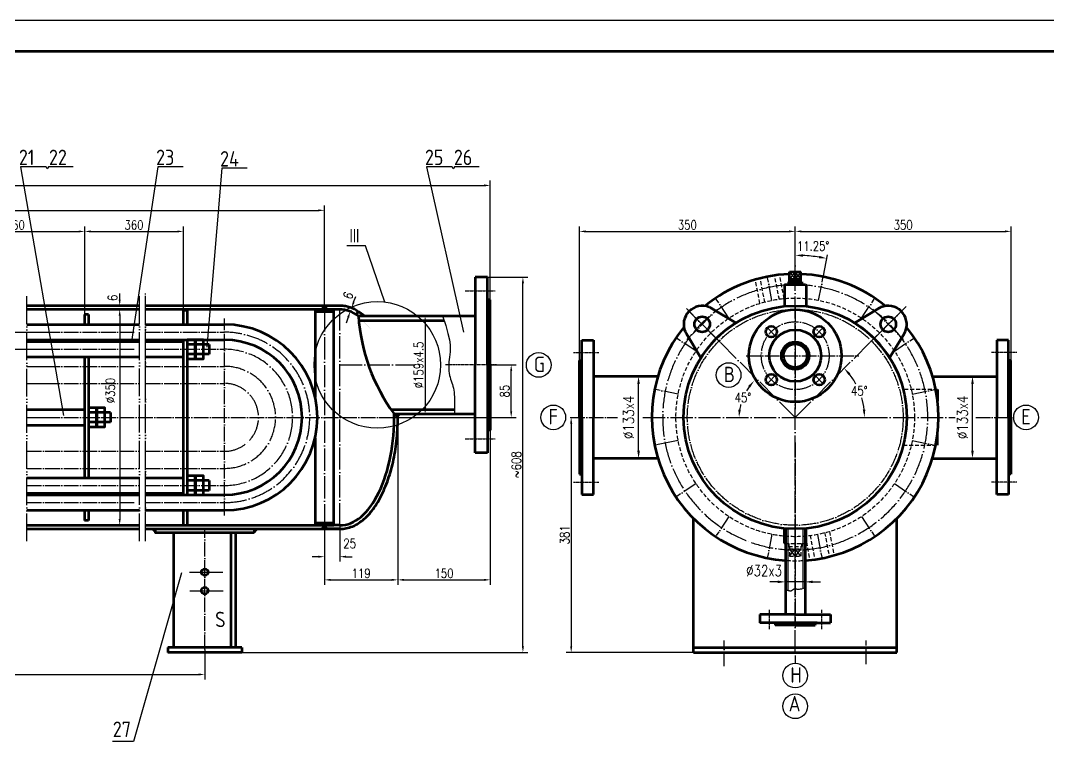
# Model space of a CAD drawing. Header units: millimetres. Extents: x -918 to 12145, y -17246 to 1103.
# Drawn here: x 653 to 2320, y -66 to 1103 of the extents above; entities that cross this region are included whole.
import ezdxf

# ---------------------------------------------------------------- set-up
doc = ezdxf.new("R2010")
doc.units = ezdxf.units.MM
for name, pattern in [('ACAD_ISO04W100', [30, 24, -3, 0, -3]), ('CENTER', [2, 1.25, -0.25, 0.25, -0.25]), ('DASHED2', [9.525, 6.35, -3.175]), ('DIVIDE-M', [39, 30, -3, 0, -3, 0, -3]), ('PHANTOM', [2.5, 1.25, -0.25, 0.25, -0.25, 0.25, -0.25]), ('PHANTOM2', [1.25, 0.625, -0.125, 0.125, -0.125, 0.125, -0.125])]:
    doc.linetypes.add(name, pattern=pattern)
for name, color, linetype in [('1轮廓实线层', 7, 'Continuous'), ('2细线层', 4, 'Continuous'), ('3中心线层', 1, 'CENTER'), ('7标注层', 4, 'Continuous'), ('9双点划线层', 6, 'PHANTOM'), ('中心线', 1, 'ACAD_ISO04W100'), ('标注', 4, 'Continuous'), ('细实线', 3, 'Continuous'), ('细虚线', 6, 'DASHED2')]:
    doc.layers.add(name, color=color, linetype=linetype)
for name, color, linetype, lineweight in [('中粗线', 7, 'Continuous', 60), ('双点划线', 6, 'PHANTOM2', 25), ('粗实线', 7, 'Continuous', 60)]:
    doc.layers.add(name, color=color, linetype=linetype, lineweight=lineweight)
doc.styles.get("Standard").update_dxf_attribs({"font": 'gbenor.shx', "width": 0.707, "bigfont": 'gbcbig.shx'})
doc.styles.add('TH_GBDIM', font='romans.shx', dxfattribs={"width": 0.8, "bigfont": 'gbcbig.shx'})
doc.dimstyles.new('TH_GBDIM', dxfattribs={"dimtxt": 3.5, "dimasz": 2.5, "dimexe": 2, "dimexo": 0, "dimgap": 1.5, "dimtad": 1, "dimdec": 1, "dimdsep": 46, "dimtxsty": 'TH_GBDIM', "dimcen": 2.5, "dimclrd": 130, "dimclre": 130, "dimclrt": 3, "dimadec": 0, "dimazin": 0, "dimtfac": 0.714286, "dimtdec": 1, "dimtmove": 0, "dimatfit": 3, "dimfxl": 0, "dimtzin": 0, "dimlwd": -1, "dimlwe": -1, "dimarcsym": 0})
doc.dimstyles.new('副本 (2) ISO-25', dxfattribs={"dimscale": 5, "dimtxt": 3, "dimasz": 2.5, "dimexe": 1.25, "dimexo": 0.625, "dimtad": 1, "dimtih": 1, "dimtoh": 1, "dimlfac": -5, "dimdsep": 46, "dimtxsty": 'TH_GBDIM', "dimcen": 2.5, "dimclrd": 256, "dimazin": 0, "dimtfac": 1, "dimtmove": 0, "dimatfit": 3, "dimldrblk": 'NONE', "dimfxl": 0, "dimfrac": 2, "dimlwd": -1, "dimarcsym": 0})
doc.dimstyles.new('副本 (2)ISO-25', dxfattribs={"dimtxt": 15, "dimasz": 10, "dimexe": 8, "dimexo": 0, "dimgap": 3, "dimtad": 1, "dimdec": 1, "dimrnd": 0.005, "dimdsep": 46, "dimtxsty": 'TH_GBDIM', "dimcen": 2.5, "dimadec": 0, "dimazin": 0, "dimtfac": 1, "dimtdec": 1, "dimtofl": 0, "dimtmove": 2, "dimatfit": 2, "dimfxl": 0, "dimarcsym": 0})

# ---------------------------------------------------------------- blocks, each defined once
blk = doc.blocks.new('*D137')
at = {"layer": '细实线', "color": 0, "lineweight": -2}
for p, q in [((1294.6, 624.4), (1317.4, 624.4)), ((1309.4, 614.4), (1309.4, 475.4)), ((1294.6, 465.4), (1317.4, 465.4))]:
    blk.add_line(p, q, dxfattribs=at)
at = {"layer": '细实线', "color": 0}
for points in [[(1307.7, 614.4), (1311.1, 614.4), (1309.4, 624.4)], [(1307.7, 475.4), (1311.1, 475.4), (1309.4, 465.4)]]:
    blk.add_solid(points, dxfattribs=at)
at = {"layer": '细实线', "color": 0, "insert": (1298.8, 544.9), "char_height": 15, "attachment_point": 5, "rotation": 90, "style": 'TH_GBDIM'}
blk.add_mtext('%%c159x4.5', dxfattribs=at)
blk = doc.blocks.new('*D138')
at = {"layer": '细实线', "color": 0, "lineweight": -2}
for p, q in [((1415.1, 452.9), (1415.1, 188.5)), ((1265.1, 404.2), (1265.1, 188.5)), ((1275.1, 196.5), (1405.1, 196.5))]:
    blk.add_line(p, q, dxfattribs=at)
at = {"layer": '细实线', "color": 0}
for points in [[(1275.1, 198.1), (1275.1, 194.8), (1265.1, 196.5)], [(1405.1, 198.1), (1405.1, 194.8), (1415.1, 196.5)]]:
    blk.add_solid(points, dxfattribs=at)
at = {"layer": '细实线', "color": 0, "insert": (1340.1, 207), "char_height": 15, "attachment_point": 5, "style": 'TH_GBDIM'}
blk.add_mtext('150', dxfattribs=at)
blk = doc.blocks.new('*D139')
at = {"layer": '细实线', "color": 0, "lineweight": -2}
for p, q in [((1265.1, 459.9), (1265.1, 188.5)), ((1146.1, 284.9), (1146.1, 188.5)), ((1156.1, 196.5), (1255.1, 196.5))]:
    blk.add_line(p, q, dxfattribs=at)
at = {"layer": '细实线', "color": 0}
for points in [[(1156.1, 198.1), (1156.1, 194.8), (1146.1, 196.5)], [(1255.1, 198.1), (1255.1, 194.8), (1265.1, 196.5)]]:
    blk.add_solid(points, dxfattribs=at)
at = {"layer": '细实线', "color": 0, "insert": (1205.6, 207), "char_height": 15, "attachment_point": 5, "style": 'TH_GBDIM'}
blk.add_mtext('119', dxfattribs=at)
blk = doc.blocks.new('*D140')
at = {"layer": '细实线', "color": 0, "lineweight": -2}
for p, q in [((1146.1, 284.9), (1146.1, 226)), ((1171.1, 284.9), (1171.1, 226)), ((1136.1, 234), (1126.1, 234)), ((1181.1, 234), (1191.1, 234))]:
    blk.add_line(p, q, dxfattribs=at)
at = {"layer": '细实线', "color": 0}
for points in [[(1136.1, 235.7), (1136.1, 232.3), (1146.1, 234)], [(1181.1, 235.7), (1181.1, 232.3), (1171.1, 234)]]:
    blk.add_solid(points, dxfattribs=at)
at = {"layer": '细实线', "color": 0, "insert": (1186.9, 255.4), "char_height": 15, "attachment_point": 5, "style": 'TH_GBDIM'}
blk.add_mtext('25', dxfattribs=at)
blk = doc.blocks.new('*D146')
at = {"layer": '细实线', "color": 0, "lineweight": -2}
for p, q in [((549, 633.7), (549, 769.4)), ((757.2, 626.9), (757.2, 769.4)), ((559, 761.4), (747.2, 761.4))]:
    blk.add_line(p, q, dxfattribs=at)
at = {"layer": '细实线', "color": 0}
for points in [[(559, 763), (559, 759.7), (549, 761.4)], [(747.2, 763), (747.2, 759.7), (757.2, 761.4)]]:
    blk.add_solid(points, dxfattribs=at)
at = {"layer": '细实线', "color": 0, "insert": (644.6, 771.9), "char_height": 15, "attachment_point": 5, "style": 'TH_GBDIM'}
blk.add_mtext('360', dxfattribs=at)
blk = doc.blocks.new('*D147')
at = {"layer": '细实线', "color": 0, "lineweight": -2}
for p, q in [((757.2, 626.9), (757.2, 769.4)), ((917.2, 633.7), (917.2, 769.4)), ((767.2, 761.4), (907.2, 761.4))]:
    blk.add_line(p, q, dxfattribs=at)
at = {"layer": '细实线', "color": 0}
for points in [[(767.2, 763), (767.2, 759.7), (757.2, 761.4)], [(907.2, 763), (907.2, 759.7), (917.2, 761.4)]]:
    blk.add_solid(points, dxfattribs=at)
at = {"layer": '细实线', "color": 0, "insert": (837.2, 771.9), "char_height": 15, "attachment_point": 5, "style": 'TH_GBDIM'}
blk.add_mtext('360', dxfattribs=at)
blk = doc.blocks.new('*D150')
at = {"layer": '细实线', "color": 0, "lineweight": -2}
for p, q in [((1909.7, 761.5), (1909.7, 769.5)), ((2259.7, 551.9), (2259.7, 769.5)), ((1919.7, 761.5), (2249.7, 761.5))]:
    blk.add_line(p, q, dxfattribs=at)
at = {"layer": '细实线', "color": 0}
for points in [[(1919.7, 763.1), (1919.7, 759.8), (1909.7, 761.5)], [(2249.7, 763.1), (2249.7, 759.8), (2259.7, 761.5)]]:
    blk.add_solid(points, dxfattribs=at)
at = {"layer": '细实线', "color": 0, "insert": (2084.7, 772), "char_height": 15, "attachment_point": 5, "style": 'TH_GBDIM'}
blk.add_mtext('350', dxfattribs=at)
blk = doc.blocks.new('*D152')
at = {"layer": '标注', "color": 0, "lineweight": -2}
for p, q in [((1909.7, 724.9), (1909.7, 728.9)), ((1955.3, 689.2), (1962.1, 723.7))]:
    blk.add_line(p, q, dxfattribs=at)
at = {"layer": '标注'}
blk.add_arc((1909.7, 459.9), 262.7, 81.4763, 87.2737, dxfattribs=at)
for points in [[(1922.1, 720.3), (1922.2, 724.4), (1909.7, 722.7)], [(1949, 721.8), (1948.2, 717.7), (1960.9, 717.6)]]:
    blk.add_solid(points, dxfattribs=at)
at = {"layer": '标注', "color": 0, "insert": (1938.6, 737.7), "char_height": 15, "attachment_point": 5, "style": 'TH_GBDIM'}
blk.add_mtext('11.25°', dxfattribs=at)
blk = doc.blocks.new('_None')
blk = doc.blocks.new('*D149')
at = {"layer": '7标注层', "color": 130}
for p, q in [((1659.8, 526.4), (1645.6, 526.4)), ((1655.6, 405.9), (1655.6, 513.9)), ((1659.8, 393.4), (1645.6, 393.4))]:
    blk.add_line(p, q, dxfattribs=at)
for points in [[(1653.5, 513.9), (1657.7, 513.9), (1655.6, 526.4)], [(1653.5, 405.9), (1657.7, 405.9), (1655.6, 393.4)]]:
    blk.add_solid(points, dxfattribs=at)
at = {"layer": '7标注层', "color": 3, "insert": (1639.4, 459.9), "char_height": 17.5, "attachment_point": 5, "rotation": 90, "style": 'TH_GBDIM'}
blk.add_mtext('%%c133x4', dxfattribs=at)
blk = doc.blocks.new('*D151')
at = {"layer": '细实线', "color": 0, "lineweight": -2}
for p, q in [((1559.7, 551.9), (1559.7, 769.5)), ((1909.7, 692.4), (1909.7, 769.5)), ((1569.7, 761.5), (1899.7, 761.5))]:
    blk.add_line(p, q, dxfattribs=at)
at = {"layer": '细实线', "color": 0}
for points in [[(1569.7, 763.1), (1569.7, 759.8), (1559.7, 761.5)], [(1899.7, 763.1), (1899.7, 759.8), (1909.7, 761.5)]]:
    blk.add_solid(points, dxfattribs=at)
at = {"layer": '细实线', "color": 0, "insert": (1734.7, 772), "char_height": 15, "attachment_point": 5, "style": 'TH_GBDIM'}
blk.add_mtext('350', dxfattribs=at)
blk = doc.blocks.new('*D148')
at = {"layer": '7标注层', "color": 130}
for p, q in [((2159.6, 526.4), (2207.2, 526.4)), ((2197.2, 405.9), (2197.2, 513.9)), ((2159.6, 393.4), (2207.2, 393.4))]:
    blk.add_line(p, q, dxfattribs=at)
for points in [[(2195.1, 513.9), (2199.3, 513.9), (2197.2, 526.4)], [(2195.1, 405.9), (2199.3, 405.9), (2197.2, 393.4)]]:
    blk.add_solid(points, dxfattribs=at)
at = {"layer": '7标注层', "color": 3, "insert": (2180.9, 459.9), "char_height": 17.5, "attachment_point": 5, "rotation": 90, "style": 'TH_GBDIM'}
blk.add_mtext('%%c133x4', dxfattribs=at)
blk = doc.blocks.new('*D183')
at = {"layer": '细实线', "color": 0, "lineweight": -2}
for p, q in [((-166, 692.4), (-166, 803.6)), ((1146.1, 634.9), (1146.1, 803.6)), ((-156, 795.6), (1136.1, 795.6))]:
    blk.add_line(p, q, dxfattribs=at)
at = {"layer": '细实线', "color": 0}
for points in [[(-156, 797.3), (-156, 794), (-166, 795.6)], [(1136.1, 797.3), (1136.1, 794), (1146.1, 795.6)]]:
    blk.add_solid(points, dxfattribs=at)
at = {"layer": '细实线', "color": 0, "insert": (331.7, 806.1), "char_height": 15, "attachment_point": 5, "style": 'TH_GBDIM'}
blk.add_mtext('1659', dxfattribs=at)
blk = doc.blocks.new('*D187')
at = {"layer": '细实线', "color": 0, "lineweight": -2}
for p, q in [((-653, 601.9), (-653, 844)), ((-643, 836), (1405.1, 836)), ((1415.1, 650.4), (1415.1, 844))]:
    blk.add_line(p, q, dxfattribs=at)
at = {"layer": '细实线', "color": 0}
for points in [[(-643, 837.7), (-643, 834.3), (-653, 836)], [(1405.1, 837.7), (1405.1, 834.3), (1415.1, 836)]]:
    blk.add_solid(points, dxfattribs=at)
at = {"layer": '细实线', "color": 0, "insert": (361.3, 849.1), "char_height": 15, "attachment_point": 5, "style": 'TH_GBDIM'}
blk.add_mtext('~2413', dxfattribs=at)
blk = doc.blocks.new('*D241')
at = {"layer": '细实线', "color": 0, "lineweight": -2}
for p, q in [((831.2, 634.9), (806, 634.9)), ((814, 624.9), (814, 294.9)), ((839.1, 284.9), (806, 284.9))]:
    blk.add_line(p, q, dxfattribs=at)
at = {"layer": '细实线', "color": 0}
for points in [[(812.3, 624.9), (815.6, 624.9), (814, 634.9)], [(812.3, 294.9), (815.6, 294.9), (814, 284.9)]]:
    blk.add_solid(points, dxfattribs=at)
at = {"layer": '细实线', "color": 0, "insert": (798.8, 503.5), "char_height": 15, "attachment_point": 5, "rotation": 90, "style": 'TH_GBDIM'}
blk.add_mtext('%%c350', dxfattribs=at)
blk = doc.blocks.new('*D242')
at = {"layer": '细实线', "color": 0, "lineweight": -2}
for p, q in [((814, 650.9), (814, 660.9)), ((830.9, 640.9), (806, 640.9)), ((814, 634.9), (806, 634.9)), ((814, 624.9), (814, 614.9))]:
    blk.add_line(p, q, dxfattribs=at)
at = {"layer": '细实线', "color": 0}
for points in [[(812.3, 650.9), (815.6, 650.9), (814, 640.9)], [(812.3, 624.9), (815.6, 624.9), (814, 634.9)]]:
    blk.add_solid(points, dxfattribs=at)
at = {"layer": '细实线', "color": 0, "insert": (802.4, 653.7), "char_height": 15, "attachment_point": 5, "rotation": 90, "style": 'TH_GBDIM'}
blk.add_mtext('6', dxfattribs=at)
blk = doc.blocks.new('*D243')
at = {"layer": '细实线', "color": 0, "lineweight": -2}
for p, q in [((1193.4, 646.7), (1196.8, 656.1)), ((1189, 637.7), (1197.6, 634.6)), ((1184.6, 622.3), (1181.2, 612.9)), ((1186.9, 632.1), (1195.5, 629))]:
    blk.add_line(p, q, dxfattribs=at)
at = {"layer": '细实线', "color": 0}
for points in [[(1191.9, 647.3), (1195, 646.2), (1190, 637.3)], [(1183, 622.9), (1186.2, 621.7), (1188, 631.7)]]:
    blk.add_solid(points, dxfattribs=at)
at = {"layer": '细实线', "color": 0, "insert": (1184.5, 657.5), "char_height": 15, "attachment_point": 5, "rotation": 70.1283, "style": 'TH_GBDIM'}
blk.add_mtext('6', dxfattribs=at)
blk = doc.blocks.new('*D256')
at = {"layer": '细实线', "color": 0, "lineweight": -2}
for p, q in [((952, 83.7), (952, 35)), ((152, 78.9), (152, 35)), ((162, 43), (942, 43))]:
    blk.add_line(p, q, dxfattribs=at)
at = {"layer": '细实线', "color": 0}
for points in [[(162, 44.7), (162, 41.4), (152, 43)], [(942, 44.7), (942, 41.4), (952, 43)]]:
    blk.add_solid(points, dxfattribs=at)
at = {"layer": '细实线', "color": 0, "insert": (552, 53.5), "char_height": 15, "attachment_point": 5, "style": 'TH_GBDIM'}
blk.add_mtext('1000', dxfattribs=at)
blk = doc.blocks.new('*D321')
at = {"layer": '标注', "color": 0, "lineweight": -2}
blk.add_line((1912.8, 459.9), (2028.3, 459.9), dxfattribs=at)
at = {"layer": '标注'}
for start, end in [(28.7452, 38.6233), (6.3767, 16.5261)]:
    blk.add_arc((1909.7, 459.9), 112.4, start, end, dxfattribs=at)
for points in [[(1995.9, 528.7), (1999, 531.5), (1989.1, 539.4)], [(2023.4, 472.5), (2019.3, 472.3), (2022, 459.9)]]:
    blk.add_solid(points, dxfattribs=at)
at = {"layer": '标注', "color": 0, "insert": (2013.5, 502.9), "char_height": 15, "attachment_point": 5, "style": 'TH_GBDIM'}
blk.add_mtext('45°', dxfattribs=at)
blk = doc.blocks.new('*D322')
at = {"layer": '标注', "color": 0, "lineweight": -2}
blk.add_line((1816.3, 459.9), (1824.8, 459.9), dxfattribs=at)
at = {"layer": '标注'}
for start, end in [(143.5579, 149.0385), (165.4689, 171.4421)]:
    blk.add_arc((1902.3, 459.9), 83.8, start, end, dxfattribs=at)
for points in [[(1833.3, 511), (1836.5, 508.3), (1843.1, 519.2)], [(1821.5, 472.2), (1817.4, 472.6), (1818.5, 459.9)]]:
    blk.add_solid(points, dxfattribs=at)
at = {"layer": '标注', "color": 0, "insert": (1824.9, 492), "char_height": 15, "attachment_point": 5, "style": 'TH_GBDIM'}
blk.add_mtext('45°', dxfattribs=at)
blk = doc.blocks.new('*D331')
at = {"layer": '细实线', "color": 0, "lineweight": -2}
for p, q in [((1415.1, 544.9), (1457, 544.9)), ((1449, 469.9), (1449, 534.9)), ((1275.3, 459.9), (1457, 459.9))]:
    blk.add_line(p, q, dxfattribs=at)
at = {"layer": '细实线', "color": 0}
for points in [[(1447.3, 534.9), (1450.7, 534.9), (1449, 544.9)], [(1447.3, 469.9), (1450.7, 469.9), (1449, 459.9)]]:
    blk.add_solid(points, dxfattribs=at)
at = {"layer": '细实线', "color": 0, "insert": (1438.5, 502.4), "char_height": 15, "attachment_point": 5, "rotation": 90, "style": 'TH_GBDIM'}
blk.add_mtext('85', dxfattribs=at)
blk = doc.blocks.new('*D334')
at = {"layer": '7标注层', "color": 130}
for p, q in [((1893.7, 214.7), (1893.7, 183.2)), ((1925.7, 214.7), (1925.7, 183.2)), ((1881.2, 193.2), (1868.7, 193.2)), ((1925.7, 193.2), (1893.7, 193.2)), ((1938.2, 193.2), (1950.7, 193.2))]:
    blk.add_line(p, q, dxfattribs=at)
for points in [[(1881.2, 195.3), (1881.2, 191.1), (1893.7, 193.2)], [(1938.2, 195.3), (1938.2, 191.1), (1925.7, 193.2)]]:
    blk.add_solid(points, dxfattribs=at)
at = {"layer": '7标注层', "color": 3, "insert": (1859.2, 211.3), "char_height": 17.5, "attachment_point": 5, "style": 'TH_GBDIM'}
blk.add_mtext('%%c32x3', dxfattribs=at)
blk = doc.blocks.new('*D335')
at = {"layer": '细实线', "color": 0, "lineweight": -2}
for p, q in [((1410.6, 687.4), (1476, 687.4)), ((1468, 88.9), (1468, 677.4)), ((1012, 78.9), (1476, 78.9))]:
    blk.add_line(p, q, dxfattribs=at)
at = {"layer": '细实线', "color": 0}
for points in [[(1466.3, 677.4), (1469.7, 677.4), (1468, 687.4)], [(1466.3, 88.9), (1469.7, 88.9), (1468, 78.9)]]:
    blk.add_solid(points, dxfattribs=at)
at = {"layer": '细实线', "color": 0, "insert": (1457.5, 383.2), "char_height": 15, "attachment_point": 5, "rotation": 90, "style": 'TH_GBDIM'}
blk.add_mtext('~608', dxfattribs=at)
blk = doc.blocks.new('*D346')
at = {"layer": '细实线', "color": 0, "lineweight": -2}
for p, q in [((1544.6, 459.9), (1554.3, 459.9)), ((1546.3, 449.9), (1546.3, 88.9)), ((1744.7, 78.9), (1538.3, 78.9))]:
    blk.add_line(p, q, dxfattribs=at)
at = {"layer": '细实线', "color": 0}
for points in [[(1544.6, 449.9), (1548, 449.9), (1546.3, 459.9)], [(1544.6, 88.9), (1548, 88.9), (1546.3, 78.9)]]:
    blk.add_solid(points, dxfattribs=at)
at = {"layer": '细实线', "color": 0, "insert": (1535.8, 269.4), "char_height": 15, "attachment_point": 5, "rotation": 90, "style": 'TH_GBDIM'}
blk.add_mtext('381', dxfattribs=at)

msp = doc.modelspace()

# ---------------------------------------------------------------- hatches: boundary and pattern name
at = {"layer": '标注'}
for points in [[(1152.1127, 640.9323), (1146.1127, 640.9323), (1140.1127, 640.9323), (1146.1127, 634.9323)], [(1152.1127, 278.9323), (1146.1127, 278.9323), (1140.1127, 278.9323), (1146.1127, 284.9323)], [(871.9857, 278.8794), (866.0387, 278.8788), (871.9857, 272.9318)], [(1031.9857, 278.8794), (1037.9327, 278.8788), (1031.9857, 272.9318)]]:
    msp.add_hatch(color=256, dxfattribs=at).paths.add_polyline_path(points)
h = msp.add_hatch(color=256, dxfattribs=at)
edge = h.paths.add_edge_path()
edge.add_line((1201.2523, 630.9896), (1197.0096, 626.7469))
edge.add_ellipse((1170.4109, 459.9323), major_axis=(0, 175), ratio=0.502857143, start_angle=340.0515564, end_angle=342.406728, ccw=False)
edge.add_line((1200.4343, 624.4323), (1210.7274, 624.4323))
edge.add_line((1210.7274, 624.4323), (1201.2523, 630.9896))
h = msp.add_hatch(color=256, dxfattribs=at)
edge = h.paths.add_edge_path()
edge.add_line((1271.1067, 465.4323), (1259.0692, 465.4323))
edge.add_ellipse((1171.1127, 459.9323), major_axis=(0, 175), ratio=0.502857143, start_angle=271.0391919, end_angle=271.8010211, ccw=False)
edge.add_line((1259.0982, 463.1062), (1261.4136, 463.1062))
edge.add_line((1261.4136, 463.1062), (1265.1124, 459.6339))
edge.add_line((1265.1124, 459.6339), (1271.1067, 465.4323))

# ---------------------------------------------------------------- linework, layer by layer
msp.add_lwpolyline([(1337.8054, 624.4323), (1342.8944, 608.7291), (1346.4405, 595.9818), (1348.6856, 585.7646), (1349.8715, 577.6515), (1350.2398, 571.2168), (1350.0325, 566.0346), (1349.4914, 561.679), (1348.8581, 557.7244), (1348.3345, 553.8203), (1347.9628, 549.9183), (1347.745, 546.0455), (1347.6833, 542.2292), (1347.7799, 538.4963), (1348.0367, 534.874), (1348.4561, 531.3894), (1349.0401, 528.0696), (1349.783, 524.929), (1350.6477, 521.9309), (1351.5894, 519.0257), (1352.5632, 516.164), (1353.5243, 513.2963), (1354.4276, 510.3731), (1355.2284, 507.3449), (1355.8817, 504.1622), (1356.3552, 500.7721), (1356.6668, 497.1078), (1356.847, 493.0991), (1356.9261, 488.6758), (1356.9347, 483.7677), (1356.9031, 478.3046), (1356.8618, 472.2162), (1356.8413, 465.4323)])
at = {"layer": '1轮廓实线层'}
msp.add_lwpolyline([(1925.6621, 183.3638), (1922.5017, 182.3396), (1919.9362, 181.6259), (1917.8799, 181.1741), (1916.2471, 180.9354), (1914.952, 180.8613), (1913.9091, 180.903), (1913.0325, 181.0119), (1912.2366, 181.1394), (1911.4511, 181.2439), (1910.6675, 181.3129), (1909.8927, 181.3409), (1909.1335, 181.3224), (1908.3971, 181.252), (1907.6901, 181.1243), (1907.0196, 180.9339), (1906.3924, 180.6752), (1905.8119, 180.3483), (1905.2665, 179.9743), (1904.7414, 179.5797), (1904.2213, 179.1913), (1903.6913, 178.8355), (1903.1363, 178.5389), (1902.5413, 178.328), (1901.8912, 178.2295), (1901.1724, 178.2599), (1900.3774, 178.3955), (1899.4999, 178.6026), (1898.5339, 178.8476), (1897.4733, 179.0968), (1896.3119, 179.3165), (1895.0435, 179.4731), (1893.6621, 179.5327)], dxfattribs=at)
at = {"layer": '2细线层'}
for p, q in [((1897.5021, 278.9323), (1897.5021, 179.0901)), ((1921.8221, 278.9323), (1921.8221, 182.1506))]:
    msp.add_line(p, q, dxfattribs=at)
at = {"layer": '3中心线层'}
for p, q in [((1374.2199, 664.9323), (1423.2315, 664.9323)), ((1550.1696, 564.9323), (1591.4032, 564.9323)), ((2269.1545, 564.9323), (2227.921, 564.9323)), ((1424.9025, 544.9323), (1342.2394, 544.9323)), ((1374.2199, 424.9323), (1423.2315, 424.9323)), ((1550.1696, 354.9323), (1591.4032, 354.9323)), ((2269.1545, 354.9323), (2227.921, 354.9323)), ((1867.1621, 148.0232), (1867.1621, 116.7452)), ((1952.1621, 148.0232), (1952.1621, 116.7452))]:
    msp.add_line(p, q, dxfattribs=at)
at = {"layer": '9双点划线层', "linetype": 'DIVIDE-M', "ltscale": 1.5}
for p, q in [((663.1715, 258.9832), (663.1715, 660.2138)), ((845.8994, 259.317), (845.8994, 660.5476)), ((855.9203, 259.317), (855.9203, 660.5476))]:
    msp.add_line(p, q, dxfattribs=at)
at = {"layer": '中心线', "ltscale": 1.5}
for p, q in [((1909.6621, 78.9323), (1909.6621, 721.8167)), ((1146.1127, 634.9323), (1146.1127, 284.9323)), ((1171.1127, 284.9323), (1171.1127, 634.9323)), ((1909.6621, 459.9323), (2087.9888, 638.2591)), ((1909.6621, 459.9323), (1738.0265, 631.5679)), ((-171.0143, 598.0323), (713.5741, 598.0323)), ((-171.0143, 570.3323), (713.5741, 570.3323)), ((663.1715, 542.6323), (713.5741, 542.6323)), ((1171.1127, 544.9323), (1292.5056, 544.9323)), ((663.1715, 514.9323), (713.5741, 514.9323)), ((663.1715, 459.9323), (713.5741, 459.9323)), ((1662.5365, 459.9323), (2169.0329, 459.9323)), ((1720.0095, 422.2081), (1683.4824, 414.9424))]:
    msp.add_line(p, q, dxfattribs=at)
at = {"layer": '中心线'}
for p, q in [((1871.9378, 649.5849), (1864.6721, 686.112)), ((1947.3863, 649.5849), (1954.652, 686.112)), ((1802.2325, 620.712), (1781.5416, 651.6782)), ((2017.0916, 620.712), (2037.7826, 651.6782)), ((1787.9783, 581.6161), (1733.1573, 636.4371)), ((1734.0208, 586.0761), (1783.5183, 635.5736)), ((1909.6621, 639.0319), (1909.6621, 473.081)), ((2031.3458, 581.6161), (2086.1669, 636.4371)), ((2034.6026, 584.8728), (2089.4236, 639.6938)), ((2035.8059, 635.5736), (2085.3033, 586.0761)), ((984.1542, 300.5706), (984.1542, 620.1128)), ((1880.588, 589.0063), (1861.3733, 608.2211)), ((1938.7361, 589.0063), (1957.9508, 608.2211)), ((663.1715, 598.0323), (839.0994, 598.0323)), ((855.9203, 598.0323), (984.1542, 598.0323)), ((1748.8824, 567.3619), (1717.9162, 588.0528)), ((2070.4417, 567.3619), (2101.408, 588.0528)), ((663.1715, 570.3323), (839.0994, 570.3323)), ((855.9203, 570.3323), (984.1542, 570.3323)), ((1830.0902, 559.9323), (2012.937, 559.9323)), ((663.1715, 542.6323), (839.0994, 542.6323)), ((855.9203, 542.6323), (984.1542, 542.6323)), ((1880.588, 530.8583), (1861.3733, 511.6436)), ((1938.7361, 530.8583), (1957.9508, 511.6436)), ((663.1715, 514.9323), (845.8994, 514.9323)), ((855.9203, 514.9323), (984.1542, 514.9323)), ((1720.0095, 497.6566), (1683.4824, 504.9223)), ((2099.3146, 497.6566), (2135.8418, 504.9223)), ((663.1715, 459.9323), (1275.3211, 459.9323)), ((1544.6318, 459.9323), (1621.5826, 459.9323)), ((2202.3638, 459.9323), (2264.0226, 459.9323)), ((1909.6621, 419.0319), (1909.6621, 253.081)), ((2099.3146, 422.2081), (2135.8418, 414.9424)), ((663.1715, 404.9323), (845.8994, 404.9323)), ((663.1715, 404.9323), (713.5741, 404.9323)), ((855.9203, 404.9323), (984.1542, 404.9323)), ((663.1715, 377.228), (845.8994, 377.2295)), ((663.1715, 377.2268), (713.5741, 377.2272)), ((855.9203, 377.2313), (984.1542, 377.2323)), ((1748.8824, 352.5028), (1717.9162, 331.8118)), ((2070.4417, 352.5028), (2101.408, 331.8118)), ((663.1715, 349.5323), (845.8994, 349.5323)), ((663.1715, 349.5323), (713.5741, 349.5323)), ((855.9203, 349.5323), (984.1542, 349.5323)), ((663.1715, 321.8323), (839.0994, 321.8323)), ((663.1715, 321.8323), (713.5741, 321.8323)), ((855.9203, 321.8323), (984.1542, 321.8323)), ((1802.2325, 299.1526), (1781.5416, 268.1864)), ((1909.6621, 286.5904), (1909.6621, 120.5399)), ((1909.6621, 283.8284), (1909.6621, 252.5382)), ((2017.0916, 299.1526), (2037.7826, 268.1864)), ((951.9857, 83.7469), (951.9857, 278.9323)), ((1871.9378, 270.2798), (1864.6721, 233.7526)), ((1909.6621, 233.5886), (1909.6621, 270.7251)), ((1945.7299, 269.9578), (1952.6765, 233.3686)), ((927.2271, 208.9323), (982.026, 208.9323)), ((927.7541, 178.9323), (982.5529, 178.9323)), ((1794.6621, 56.2868), (1794.6621, 98.3185)), ((2024.6621, 59.9131), (2024.6621, 98.3185))]:
    msp.add_line(p, q, dxfattribs=at)
for centre, radius in [((1909.6621, 459.9323), 175), ((1909.6621, 559.9323), 55)]:
    msp.add_circle(centre, radius, dxfattribs=at)
at = {"layer": '中心线', "ltscale": 1.5}
for centre, radius, start, end in [((1909.6621, 459.9323), 215, 274.2678174, 265.7321826), ((984.1542, 459.9323), 138.1, 270, 90), ((984.1542, 459.9323), 110.4, 270, 90), ((984.1542, 459.9323), 82.7, 270, 90), ((984.1542, 459.9323), 55, 270, 90)]:
    msp.add_arc(centre, radius, start, end, dxfattribs=at)
at = {"layer": '中粗线'}
for p, q in [((1390.5696, 687.4323), (1390.5696, 544.9323)), ((1410.5696, 687.4323), (1390.5696, 687.4323)), ((1410.5696, 544.9323), (1410.5696, 687.4323)), ((1900.6621, 695.9234), (1918.6621, 695.9234)), ((1900.6621, 679.9234), (1900.6621, 695.9234)), ((1900.6621, 683.9234), (1918.6621, 683.9234)), ((1909.6621, 695.9234), (1909.6621, 683.9234)), ((1918.6621, 679.9234), (1918.6621, 695.9234)), ((1893.1621, 675.366), (1892.1621, 674.366)), ((1892.1621, 674.366), (1892.1621, 640.0843)), ((1893.1621, 675.366), (1920.0941, 675.366)), ((1899.1621, 679.9234), (1920.1621, 679.9234)), ((1899.1621, 675.366), (1899.1621, 679.9234)), ((1920.0941, 675.366), (1926.1621, 675.366)), ((1920.1621, 679.9234), (1920.1621, 675.366)), ((1926.1621, 675.366), (1927.1621, 674.366)), ((1927.1621, 674.366), (1927.1621, 640.0843)), ((1415.0696, 650.4323), (1410.5696, 650.4323)), ((1415.0696, 544.9323), (1415.0696, 650.4323)), ((845.8994, 640.9323), (663.1715, 640.9323)), ((845.8994, 634.9323), (663.1715, 634.9323)), ((1171.1127, 640.9323), (855.9203, 640.9323)), ((1131.1127, 634.9323), (855.9203, 634.9323)), ((917.1542, 633.6823), (917.1542, 610.5323)), ((917.1542, 633.6823), (923.1542, 633.6823)), ((923.1542, 633.6823), (923.1542, 610.5323)), ((1131.1127, 634.9323), (1131.1127, 492.8498)), ((1171.1127, 640.9323), (1146.1127, 640.9323)), ((1171.1127, 634.9323), (1146.1127, 634.9323)), ((1813.2167, 612.9462), (1774.2992, 636.4925)), ((2006.1074, 612.9462), (2045.0249, 636.4925)), ((757.1542, 626.9323), (757.1542, 610.5323)), ((763.1542, 626.9323), (757.1542, 626.9323)), ((763.1542, 626.9323), (763.1542, 610.5323)), ((1161.1127, 630.9323), (1131.1127, 630.9323)), ((1197.0096, 626.7469), (1201.2523, 630.9896)), ((1201.136, 624.4323), (1390.5696, 624.4323)), ((1210.7274, 624.4323), (1201.2523, 630.9896)), ((1202.1818, 617.1568), (1340.1632, 617.1568)), ((663.1715, 610.5323), (845.8994, 610.5323)), ((855.9203, 610.5323), (984.1542, 610.5323)), ((663.1715, 585.5323), (845.8994, 585.5323)), ((757.1542, 585.5323), (757.1542, 582.8323)), ((763.1542, 585.5323), (763.1542, 582.8323)), ((855.9203, 585.5323), (984.1542, 585.5323)), ((917.1542, 585.5323), (917.1542, 582.8323)), ((923.1542, 585.5323), (923.1542, 582.8323)), ((1563.6621, 459.9323), (1563.6621, 584.9323)), ((1563.6621, 584.9323), (1582.6621, 584.9323)), ((1582.6621, 584.9323), (1582.6621, 459.9323)), ((1756.6482, 556.3776), (1733.1019, 595.2951)), ((2062.6759, 556.3776), (2086.2222, 595.2951)), ((2236.6621, 584.9323), (2236.6621, 459.9323)), ((2255.6621, 584.9323), (2236.6621, 584.9323)), ((2255.6621, 459.9323), (2255.6621, 584.9323)), ((663.1715, 582.8323), (845.8994, 582.8323)), ((855.9203, 582.8323), (917.1542, 582.8323)), ((917.1542, 582.8323), (917.1542, 337.0323)), ((923.1542, 582.8323), (923.1542, 337.0323)), ((959.1568, 578.3323), (923.1542, 578.3323)), ((959.1568, 578.3323), (959.1568, 562.3323)), ((663.1715, 557.8323), (845.8994, 557.8323)), ((757.1542, 557.8323), (757.1542, 447.4323)), ((763.1542, 557.8323), (763.1542, 447.4323)), ((855.9203, 557.8323), (917.1542, 557.8323)), ((959.1568, 562.3323), (923.1542, 562.3323)), ((1559.6621, 459.9323), (1559.6621, 551.9323)), ((1559.6621, 551.9323), (1563.6621, 551.9323)), ((2259.6621, 551.9323), (2255.6621, 551.9323)), ((2259.6621, 459.9323), (2259.6621, 551.9323)), ((1390.5696, 402.4323), (1390.5696, 544.9323)), ((1410.5696, 544.9323), (1410.5696, 402.4323)), ((1415.0696, 544.9323), (1415.0696, 439.4323)), ((1686.8752, 526.4323), (1582.6621, 526.4323)), ((2132.449, 526.4323), (2236.6621, 526.4323)), ((2140.6621, 504.9323), (2140.6621, 486.2999)), ((663.1715, 472.4323), (757.1542, 472.4323)), ((799.1568, 467.9323), (763.1542, 467.9323)), ((799.1568, 467.9323), (799.1568, 451.9323)), ((1254.5631, 472.7078), (1356.8651, 472.7078)), ((799.1568, 451.9323), (763.1542, 451.9323)), ((1259.0692, 465.4323), (1390.5696, 465.4323)), ((1559.6621, 459.9323), (1559.6621, 367.9323)), ((1563.6621, 459.9323), (1563.6621, 334.9323)), ((1582.6621, 334.9323), (1582.6621, 459.9323)), ((2236.6621, 334.9323), (2236.6621, 459.9323)), ((2255.6621, 459.9323), (2255.6621, 334.9323)), ((2259.6621, 459.9323), (2259.6621, 367.9323)), ((663.1715, 447.4323), (757.1542, 447.4323)), ((757.1542, 447.4323), (757.1542, 362.0323)), ((763.1542, 447.4323), (763.1542, 362.0323)), ((1415.0696, 439.4323), (1410.5696, 439.4323)), ((2140.6621, 414.9323), (2140.6621, 433.5647)), ((1131.1127, 427.0148), (1131.1127, 284.9323)), ((1410.5696, 402.4323), (1390.5696, 402.4323)), ((1686.8752, 393.4323), (1582.6621, 393.4323)), ((2132.449, 393.4323), (2236.6621, 393.4323)), ((1559.6621, 367.9323), (1563.6621, 367.9323)), ((2259.6621, 367.9323), (2255.6621, 367.9323)), ((663.1715, 362.0323), (845.8994, 362.0323)), ((855.9203, 362.0323), (917.1542, 362.0323)), ((959.1568, 357.5323), (923.1542, 357.5323)), ((959.1568, 357.5323), (959.1568, 341.5323)), ((663.1715, 337.0323), (845.8994, 337.0323)), ((663.1715, 334.3323), (839.0994, 334.3323)), ((663.1715, 334.3323), (845.8994, 334.3323)), ((757.1542, 337.0323), (757.1542, 334.3323)), ((763.1542, 337.0323), (763.1542, 334.3323)), ((855.9203, 337.0323), (917.1542, 337.0323)), ((855.9203, 334.3323), (984.1542, 334.3323)), ((855.9203, 334.3323), (984.1542, 334.3323)), ((917.1542, 337.0323), (917.1542, 334.3323)), ((959.1568, 341.5323), (923.1542, 341.5323)), ((923.1542, 337.0323), (923.1542, 334.3323)), ((1563.6621, 334.9323), (1582.6621, 334.9323)), ((2255.6621, 334.9323), (2236.6621, 334.9323)), ((663.1715, 309.3323), (839.0994, 309.3323)), ((663.1715, 309.3323), (845.8994, 309.3323)), ((757.1542, 309.3323), (757.1542, 292.9323)), ((763.1542, 309.3323), (763.1542, 292.9323)), ((855.9203, 309.3323), (984.1542, 309.3323)), ((855.9203, 309.3323), (984.1542, 309.3323)), ((917.1542, 309.3323), (917.1542, 286.1823)), ((923.1542, 309.3323), (923.1542, 286.1823)), ((663.1715, 284.9323), (845.8994, 284.9323)), ((763.1542, 292.9323), (757.1542, 292.9323)), ((855.9203, 284.9323), (1131.1127, 284.9323)), ((1131.1127, 288.9323), (1161.1127, 288.9323)), ((1171.1127, 284.9323), (1146.1127, 284.9323)), ((1744.6621, 78.9323), (1744.6621, 296.1298)), ((2074.6621, 78.9323), (2074.6621, 296.1298)), ((663.1715, 278.9323), (845.8994, 278.9323)), ((855.9203, 278.9323), (1171.1127, 278.9323)), ((900.9857, 272.9323), (900.9857, 86.9323)), ((993.9857, 272.9323), (993.9857, 86.9323)), ((1001.9857, 272.9323), (1001.9857, 86.9323)), ((1171.1127, 278.9323), (1146.1127, 278.9323)), ((1892.1621, 256.2825), (1892.1621, 279.7803)), ((1893.6621, 279.6409), (1893.6621, 140.2523)), ((1925.6621, 279.6409), (1925.6621, 140.2523)), ((1927.1621, 256.2825), (1927.1621, 279.7803)), ((1893.1621, 255.2825), (1892.1621, 256.2825)), ((1926.1621, 255.2825), (1927.1621, 256.2825)), ((1852.1621, 140.2523), (1852.1621, 126.9323)), ((1909.6621, 140.2523), (1852.1621, 140.2523)), ((1909.6621, 140.2523), (1967.1621, 140.2523)), ((1967.1621, 140.2523), (1967.1621, 126.9323)), ((1909.6621, 126.9323), (1852.1621, 126.9323)), ((1877.1621, 126.9323), (1877.1621, 122.9323)), ((1909.6621, 122.9323), (1877.1621, 122.9323)), ((1945.5021, 126.9323), (1909.6621, 126.9323)), ((1909.6621, 122.9323), (1942.1621, 122.9323)), ((1942.1621, 126.9323), (1942.1621, 122.9323)), ((1945.5021, 126.9323), (1967.1621, 126.9323)), ((1011.9857, 86.9323), (891.9857, 86.9323)), ((891.9857, 86.9323), (891.9857, 78.9323)), ((1011.9857, 86.9323), (1011.9857, 78.9323)), ((1744.6621, 86.9323), (2074.6621, 86.9323)), ((1011.9857, 78.9323), (891.9857, 78.9323)), ((1744.6621, 78.9323), (2074.6621, 78.9323))]:
    msp.add_line(p, q, dxfattribs=at)
msp.add_lwpolyline([(1131.1127, 427.0148), (1131.1127, 284.9323), (1161.1127, 284.9323), (1161.1127, 634.9323), (1131.1127, 634.9323), (1131.1127, 492.8498)], dxfattribs=at)
for points in [[(923.1542, 554.9823), (936.1542, 554.9823), (936.1542, 585.6823), (923.1542, 585.6823)], [(937.1004, 554.9823), (950.1004, 554.9823), (950.1004, 585.6823), (937.1004, 585.6823)], [(763.1542, 444.5823), (776.1542, 444.5823), (776.1542, 475.2823), (763.1542, 475.2823)], [(777.1004, 444.5823), (790.1004, 444.5823), (790.1004, 475.2823), (777.1004, 475.2823)], [(923.1542, 334.1823), (936.1542, 334.1823), (936.1542, 364.8823), (923.1542, 364.8823)], [(937.1004, 334.1823), (950.1004, 334.1823), (950.1004, 364.8823), (937.1004, 364.8823)], [(1031.9857, 272.9323), (871.9857, 272.9323), (871.9857, 278.9323), (1031.9857, 278.9323)]]:
    msp.add_lwpolyline(points, close=True, dxfattribs=at)
for centre, radius in [((1909.6621, 459.9323), 181), ((1909.6621, 559.9323), 75), ((1758.7695, 610.8249), 12.5), ((2060.5546, 610.8249), 12.5), ((1870.7712, 598.8232), 9), ((1909.6621, 559.9323), 42), ((1948.5529, 598.8232), 9), ((1909.6621, 559.9323), 22.5), ((1909.6621, 559.9323), 19), ((1870.7712, 521.0414), 9), ((1948.5529, 521.0414), 9), ((951.9857, 208.9323), 5.5), ((951.9857, 178.9323), 5.5)]:
    msp.add_circle(centre, radius, dxfattribs=at)
for centre, radius, start, end in [((1909.6621, 459.9323), 232.5, 92.2184554, 129.0477602), ((1909.6621, 459.9323), 232.5, 50.9522398, 87.7815446), ((1758.7695, 610.8249), 30, 67.8899021, 203.3481518), ((1758.7695, 610.8249), 30, 58.8247341, 66.988335), ((2060.5546, 610.8249), 30, 113.4597115, 121.1752659), ((2060.5546, 610.8249), 30, 338.2501816, 113.2719017), ((1504.7837, 645.015), 304.3445, 183.8778531, 216.1615411), ((984.1542, 459.9323), 150.6, 270, 90), ((1909.6621, 459.9323), 232.5, 140.9522398, 266.0539458), ((1906.1265, 463.4678), 176, 121.8634412, 148.1365588), ((1909.6621, 459.9323), 232.5, 273.9460542, 39.0477602), ((1913.1976, 463.4678), 176, 31.8634412, 58.1365588), ((984.1542, 459.9323), 125.6, 270, 90), ((1758.7695, 610.8249), 30, 204.0641954, 211.1752659), ((2060.5546, 610.8249), 30, 328.8247341, 338.095305)]:
    msp.add_arc(centre, radius, start, end, dxfattribs=at)
for start_param, end_param in [(5.935019286, 6.283185307), (3.141592654, 4.743822728)]:
    msp.add_ellipse((1171.1127, 459.9323), major_axis=(0, 175), ratio=0.502857143, start_param=start_param, end_param=end_param, dxfattribs=at)
for points, knots in [([(1210.7274, 624.4323), (1209.9633, 625.1056), (1209.193, 625.7602), (1203.9169, 629.8179), (1199.4613, 632.9642), (1190.0168, 637.5779), (1185.1435, 639.2095), (1177.1762, 640.5659), (1174.15, 640.9323), (1171.1127, 640.9323)], [5.8661044032, 5.8661044032, 5.8661044032, 5.8661044032, 5.8926129021, 5.8926129021, 6.0423082482, 6.0423082482, 6.1920035944, 6.1920035944, 6.2831853072, 6.2831853072, 6.2831853072, 6.2831853072]), ([(1171.1127, 278.9323), (1174.5818, 278.9323), (1178.0506, 279.2928), (1184.9134, 280.7193), (1188.307, 281.7848), (1194.9629, 284.5823), (1198.2253, 286.314), (1207.6088, 292.3416), (1213.496, 297.5083), (1224.492, 309.9027), (1229.6034, 317.1328), (1238.9283, 333.3599), (1242.7747, 342.5179), (1250.5444, 361.7754), (1253.7337, 372.1947), (1258.9817, 394.0506), (1261.0401, 405.4866), (1263.9531, 428.9264), (1264.8075, 440.9296), (1265.1259, 457.1282), (1265.1342, 461.2824), (1265.0696, 465.4323)], [3.141592654, 3.141592654, 3.141592654, 3.141592654, 3.245738618, 3.245738618, 3.349884583, 3.349884583, 3.454030548, 3.454030548, 3.657245744, 3.657245744, 3.86046094, 3.86046094, 4.063676136, 4.063676136, 4.266891333, 4.266891333, 4.470106529, 4.470106529, 4.673321725, 4.673321725, 4.743289824, 4.743289824, 4.743289824, 4.743289824])]:
    msp.add_open_spline(points, degree=3, knots=knots, dxfattribs=at)
at = {"layer": '双点划线', "ltscale": 20}
msp.add_line((855.9203, 259.317), (855.9203, 660.5476), dxfattribs=at)
at = {"layer": '标注'}
for p, q in [((1146.1127, 634.9323), (1140.1127, 640.9323)), ((1146.1127, 634.9323), (1152.1127, 640.9323)), ((1146.1127, 284.9323), (1140.1127, 278.9323)), ((1146.1127, 284.9323), (1152.1127, 278.9323)), ((871.9857, 272.9318), (866.0387, 278.8788)), ((1031.9857, 272.9318), (1037.9327, 278.8788)), ((1909.6621, 73.5597), (1909.6621, 61.2523))]:
    msp.add_line(p, q, dxfattribs=at)
at = {"layer": '粗实线'}
msp.add_line((3236.7793, 1053.3303), (-793.2207, 1053.3303), dxfattribs=at)
at = {"layer": '细实线'}
for p, q in [((3286.7793, 1103.3303), (-918.2207, 1103.3303)), ((694.4857, 866.1861), (653.1972, 866.1861)), ((653.1972, 866.1861), (722.6248, 463.0984)), ((696.4739, 862.7423), (694.4857, 866.1861)), ((698.4649, 866.1908), (696.4739, 862.7423)), ((738.4649, 866.1908), (698.4649, 866.1908)), ((875.7629, 866.1861), (833.2634, 582.8323)), ((917.0514, 866.1861), (875.7629, 866.1861)), ((979.5816, 863.8048), (955.0612, 573.568)), ((1020.8701, 863.8048), (979.5816, 863.8048)), ((1353.0527, 866.1861), (1311.7642, 866.1861)), ((1311.7642, 866.1861), (1371.4377, 598.3069)), ((1355.041, 862.7423), (1353.0527, 866.1861)), ((1357.0319, 866.1908), (1355.041, 862.7423)), ((1397.0292, 866.1861), (1357.0292, 866.1861)), ((1212.6038, 738.2534), (1182.6038, 738.2534)), ((1244.262, 646.8131), (1212.6038, 738.2534)), ((1900.6621, 695.9234), (1909.6621, 683.9234)), ((1909.6621, 695.9234), (1900.6621, 683.9234)), ((1918.6621, 683.9234), (1909.6621, 695.9234)), ((1918.6621, 695.9234), (1909.6621, 683.9234)), ((1261.4136, 463.1062), (1259.0982, 463.1062)), ((1261.4136, 463.1062), (1265.1124, 459.6339)), ((1900.6621, 234.7251), (1909.6621, 246.7251)), ((1909.6621, 234.7251), (1900.6621, 246.7251)), ((1918.6621, 246.7251), (1909.6621, 234.7251)), ((1918.6621, 234.7251), (1909.6621, 246.7251)), ((914.0478, 207.581), (836.6192, -65.5322)), ((836.6192, -65.5322), (802.1944, -65.5322))]:
    msp.add_line(p, q, dxfattribs=at)
for centre, radius in [((1231.8091, 544.9323), 102.6391), ((1493.5547, 544.9323), 20), ((1801.6054, 528.512), 20), ((1517.2715, 459.9323), 20), ((2284.0226, 459.9323), 20), ((1909.6621, 41.2523), 20), ((1909.6621, -8.538), 20)]:
    msp.add_circle(centre, radius, dxfattribs=at)
at = {"layer": '细虚线'}
for p, q in [((1860.356, 646.2778), (1852.8812, 684.7326)), ((1883.9151, 650.8572), (1876.4402, 689.3121)), ((1891.7681, 652.3837), (1884.2933, 690.8385)), ((1852.503, 644.7514), (1845.0282, 683.2062)), ((2140.6621, 504.9323), (2084.9789, 504.9323)), ((2140.6621, 486.2999), (2140.6621, 433.5647)), ((2084.9789, 414.9323), (2140.6621, 414.9323)), ((1925.8996, 267.1589), (1933.3744, 228.7041)), ((1933.7526, 268.6854), (1941.2274, 230.2306)), ((1957.3116, 273.2648), (1964.7865, 234.81)), ((1965.1647, 274.7913), (1972.6395, 236.3365)), ((1893.1621, 255.2825), (1920.1621, 255.2825)), ((1899.1621, 255.2825), (1899.1621, 250.7251)), ((1899.1621, 250.7251), (1920.1621, 250.7251)), ((1900.6621, 250.7251), (1900.6621, 234.7251)), ((1918.6621, 250.7251), (1918.6621, 234.7251)), ((1920.1621, 255.2825), (1926.1621, 255.2825)), ((1920.1621, 250.7251), (1920.1621, 255.2825)), ((1900.6621, 246.7251), (1918.6621, 246.7251)), ((1900.6621, 234.7251), (1918.6621, 234.7251))]:
    msp.add_line(p, q, dxfattribs=at)
msp.add_circle((1909.6621, 459.9323), 193.5, dxfattribs=at)
for radius, start, end in [(215, 265.8585795, 274.2300118), (232.5, 266.5607044, 273.6851668)]:
    msp.add_arc((1909.6621, 459.9323), radius, start, end, dxfattribs=at)

# ---------------------------------------------------------------- texts
at = {"layer": '标注'}
for s, p in [('G', (1485.76, 533.4314)), ('B', (1793.8106, 517.0111)), ('F', (1509.4767, 448.4314)), ('E', (2276.2279, 448.4314)), ('S', (968.81, 119.8171)), ('H', (1901.8673, 29.7514)), ('A', (1899.0729, -16.7136))]:
    msp.add_text(s, height=25, dxfattribs=at).set_placement(p)
at = {"layer": '细实线'}
for s, p in [('21', (650.4302, 869.0155)), ('22', (699.1951, 869.0155)), ('23', (872.9959, 869.0155)), ('24 ', (976.8146, 866.6342)), ('25', (1308.9972, 869.0155)), ('26', (1355.9873, 869.0155)), ('Ⅲ', (1185.6354, 741.0781)), ('27', (802.8079, -58.3105))]:
    msp.add_text(s, height=25, dxfattribs=at).set_placement(p)

# ---------------------------------------------------------------- dimensions: what is measured, and where the dimension line sits
at = {"layer": '7标注层'}
for base, p1, p2, angle, text, override, picture, middle in [((1655.6132, 526.4323), (1659.7672, 393.4323), (1659.7672, 526.4323), 90, '%%c133x4', {"dimscale": 5}, '*D149', (1655.6132, 459.9323)), ((2197.1759, 526.4323), (2159.5569, 393.4323), (2159.5569, 526.4323), 90, '%%c133x4', {"dimscale": 5}, '*D148', (2197.1759, 459.9323)), ((1893.6621, 193.2215), (1925.6621, 214.6706), (1893.6621, 214.6706), 180, '%%c32x3', {"dimscale": 5, "dimtmove": 2}, '*D334', (1859.1716, 211.3134))]:
    dim = msp.add_linear_dim(base=base, p1=p1, p2=p2, angle=angle, text=text, dimstyle='TH_GBDIM', override=override, dxfattribs=at)
    dim.commit()
    dim.dimension.update_dxf_attribs({"geometry": picture, "text_midpoint": middle, "dimtype": 160})
at = {"layer": '标注'}
dim = msp.add_angular_dim_2l(base=(1926.8451, 722.0944), line1=((1947.3863, 649.5849), (1954.652, 686.112)), line2=((1909.6621, 78.9323), (1909.6621, 721.8167)), dimstyle='副本 (2) ISO-25', override={"dimtmove": 2}, dxfattribs=at)
dim.commit()
dim.dimension.update_dxf_attribs({"geometry": '*D152', "text_midpoint": (1938.6134, 737.6774), "dimtype": 162})
for base, line1, line2, picture, middle in [((2018.2064, 489.0167), ((1544.6318, 459.9323), (1621.5826, 459.9323)), ((1909.6621, 459.9323), (2087.9888, 638.2591)), '*D321', (2013.4815, 502.9357)), ((1829.7582, 501.8154), ((1537.2715, 459.9323), (1813.2155, 459.9323)), ((1902.3018, 459.9323), (1730.6662, 631.5679)), '*D322', (1824.912, 491.9882))]:
    dim = msp.add_angular_dim_2l(base=base, line1=line1, line2=line2, text='45°', dimstyle='副本 (2) ISO-25', override={"dimtmove": 2}, dxfattribs=at)
    dim.commit()
    dim.dimension.update_dxf_attribs({"geometry": picture, "text_midpoint": middle})
at = {"layer": '细实线'}
for base, p1, p2, text, picture, middle in [((1415.0696, 836.0133), (-653.0143, 601.9323), (1415.0696, 650.4323), '~2413', '*D187', (361.2616, 849.0583)), ((1146.1127, 795.6179), (-166.0143, 692.4323), (1146.1127, 634.9323), '1659', '*D183', (331.6503, 806.1179)), ((757.1542, 761.3692), (548.9857, 633.6823), (757.1542, 626.9323), '360', '*D146', (644.57, 771.8692))]:
    dim = msp.add_linear_dim(base=base, p1=p1, p2=p2, text=text, dimstyle='副本 (2)ISO-25', dxfattribs=at)
    dim.commit()
    dim.dimension.update_dxf_attribs({"geometry": picture, "text_midpoint": middle, "dimtype": 160})
for base, p1, p2, text, picture, middle in [((917.1542, 761.3692), (757.1542, 626.9323), (917.1542, 633.6823), '360', '*D147', (837.1542, 771.8692)), ((1265.1125, 196.4637), (1146.1127, 284.9323), (1265.1125, 459.9323), '119', '*D139', (1205.6126, 206.9637)), ((951.9857, 43.0404), (151.9857, 78.9318), (951.9857, 83.7469), '1000', '*D256', (551.9857, 53.5404))]:
    dim = msp.add_linear_dim(base=base, p1=p1, p2=p2, text=text, dimstyle='副本 (2)ISO-25', dxfattribs=at)
    dim.commit()
    dim.dimension.update_dxf_attribs({"geometry": picture, "text_midpoint": middle})
for base, p1, p2, picture, middle in [((1909.6621, 761.4551), (1559.6621, 551.9323), (1909.6621, 692.4323), '*D151', (1734.6621, 771.9551)), ((2259.6621, 761.4551), (1909.6621, 761.4551), (2259.6621, 551.9323), '*D150', (2084.6621, 771.9551)), ((1415.0696, 196.4637), (1265.0696, 404.1637), (1415.0696, 452.9323), '*D138', (1340.0696, 206.9637))]:
    dim = msp.add_linear_dim(base=base, p1=p1, p2=p2, dimstyle='副本 (2)ISO-25', dxfattribs=at)
    dim.commit()
    dim.dimension.update_dxf_attribs({"geometry": picture, "text_midpoint": middle})
dim = msp.add_linear_dim(base=(1467.9885, 687.4323), p1=(1011.9857, 78.9323), p2=(1410.5696, 687.4323), angle=90, text='~608', dimstyle='副本 (2)ISO-25', dxfattribs=at)
dim.commit()
dim.dimension.update_dxf_attribs({"geometry": '*D335', "text_midpoint": (1457.4885, 383.1823)})
for base, p1, p2, angle, picture, middle, dimtype in [((813.9822, 640.9323), (813.9822, 634.9323), (830.9397, 640.9323), 90, '*D242', (802.3733, 653.6558), 160), ((1190.0371, 637.3346), (1186.9451, 632.0767), (1188.9832, 637.7156), 70.1282613, '*D243', (1184.4867, 657.5376), 161)]:
    dim = msp.add_linear_dim(base=base, p1=p1, p2=p2, angle=angle, dimstyle='副本 (2)ISO-25', dxfattribs=at)
    dim.commit()
    dim.dimension.update_dxf_attribs({"geometry": picture, "text_midpoint": middle, "dimtype": dimtype})
for base, p1, p2, angle, text, picture, middle in [((813.9822, 284.9323), (831.2372, 634.9323), (839.0994, 284.9323), 90, '%%c<>', '*D241', (798.824, 503.4544)), ((1309.4118, 465.4323), (1294.5642, 624.4323), (1294.5642, 465.4323), 270, '%%c159x4.5', '*D137', (1298.8402, 544.9323))]:
    dim = msp.add_linear_dim(base=base, p1=p1, p2=p2, angle=angle, text=text, dimstyle='副本 (2)ISO-25', dxfattribs=at)
    dim.commit()
    dim.dimension.update_dxf_attribs({"geometry": picture, "text_midpoint": middle, "dimtype": 160})
for base, p1, p2, picture, middle in [((1448.9872, 544.9323), (1275.3211, 459.9323), (1415.0696, 544.9323), '*D331', (1438.4872, 502.4323)), ((1546.284, 78.9323), (1544.6318, 459.9323), (1744.6621, 78.9323), '*D346', (1535.784, 269.4323))]:
    dim = msp.add_linear_dim(base=base, p1=p1, p2=p2, angle=90, dimstyle='副本 (2)ISO-25', dxfattribs=at)
    dim.commit()
    dim.dimension.update_dxf_attribs({"geometry": picture, "text_midpoint": middle})
dim = msp.add_linear_dim(base=(1146.1127, 234.0015), p1=(1171.1127, 284.9323), p2=(1146.1127, 284.9323), dimstyle='副本 (2)ISO-25', dxfattribs=at)
dim.commit()
dim.dimension.update_dxf_attribs({"geometry": '*D140', "text_midpoint": (1186.8839, 255.4409), "dimtype": 160})

doc.saveas('drawing.dxf')
